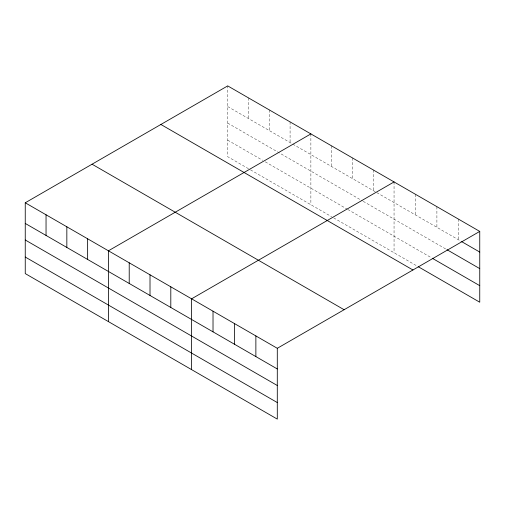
<?xml version="1.0" encoding="UTF-8"?>
<svg xmlns="http://www.w3.org/2000/svg" width="505" height="505" viewBox="0 0 505 505"><rect width="100%" height="100%" fill="white"/><g stroke="black" fill="none" stroke-linecap="round" stroke-linejoin="round"><path stroke-width="0.38" stroke-dasharray="2.52 1.89" d="M248.498 168.708L227.704 156.702L227.704 85.894M227.704 106.555L292.098 143.729M292.767 144.121L461.002 241.245M227.704 123.1L362.527 200.939M363.202 201.331L446.275 249.293M227.704 140.15L262.587 160.293M265.27 161.84L347.099 209.089M347.775 209.474L431.548 257.84M250.512 169.869L331.671 216.727M333.685 217.889L417.49 266.274M458.325 219.044L458.325 239.705M436.901 206.671L436.901 227.332M415.476 194.305L415.476 214.966M394.051 181.939L394.051 252.746M373.258 169.932L373.258 190.587M352.465 157.926L352.465 178.587M331.671 145.92L331.671 166.581M310.878 133.913L310.878 204.721M290.085 121.907L290.085 142.568M269.291 109.907L269.291 130.561M248.498 97.901L248.498 118.561"/><path stroke-width="0.76" d="M277.295 385.504L277.295 348.298L25.25 202.783L25.25 273.59L277.295 419.106L277.295 385.504L25.25 239.989M418.159 266.659L479.75 302.217L479.75 231.41L227.704 85.894L25.25 202.783M310.878 133.913L108.423 250.802L108.423 321.609M394.051 181.939L191.597 298.821L191.597 369.628M277.295 348.298L479.75 231.41M461.671 241.636L479.75 252.071M446.944 249.678L479.75 268.622M432.217 258.225L479.75 285.672M160.893 124.47L412.938 269.986M92.061 164.207L344.107 309.723M25.25 223.437L277.295 368.959M25.25 257.039L277.295 402.554M255.871 335.926L255.871 356.587M234.446 323.56L234.446 344.221M213.022 311.194L213.022 331.848M170.804 286.815L170.804 307.476M150.01 274.808L150.01 295.469M129.217 262.808L129.217 283.463M87.63 238.796L87.63 259.456M66.837 226.789L66.837 247.45M46.043 214.783L46.043 235.444"/></g></svg>
